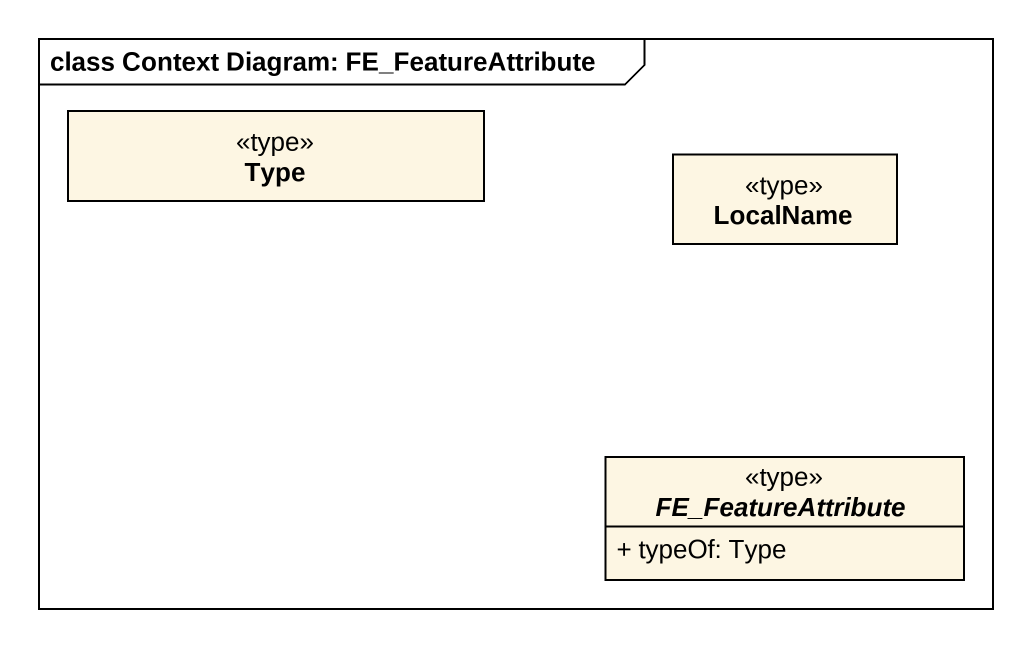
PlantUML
@startuml
mainframe class Context Diagram: FE_FeatureAttribute
hide circle
hide empty members
skinparam classAttributeIconSize 0
class Type <<type>>
class LocalName <<type>>
abstract class FE_FeatureAttribute <<type>> {
  + typeOf: Type
}
@enduml
